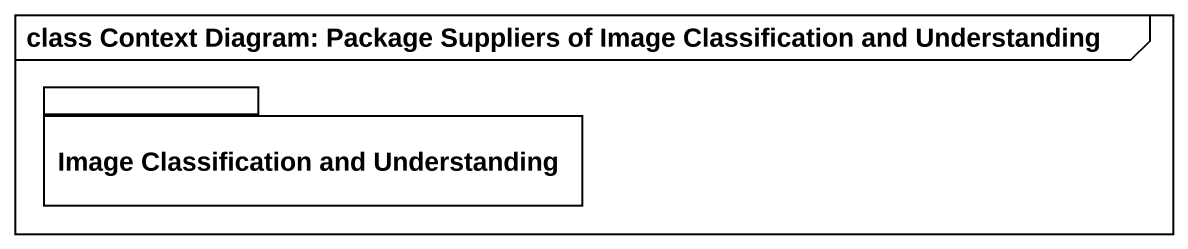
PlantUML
@startuml
mainframe class Context Diagram: Package Suppliers of Image Classification and Understanding
package "Image Classification and Understanding" as Image_Classification_and {
}
@enduml
